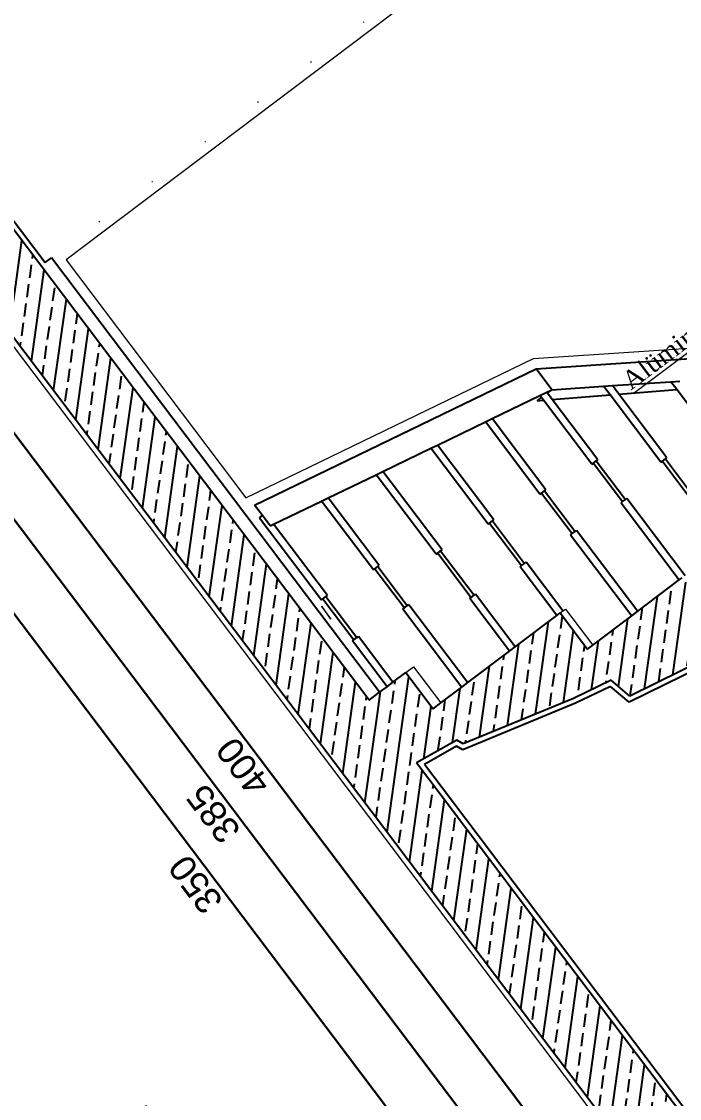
# Model space of a CAD drawing. Header units: millimetres. Extents: x 2232 to 85269, y -3593 to 5869.
# Drawn here: x 7760.9 to 7824, y -704.7 to -601.5 of the extents above; entities that cross this region are included whole.
import ezdxf

# ---------------------------------------------------------------- set-up
doc = ezdxf.new("R2010")
doc.units = ezdxf.units.MM
doc.linetypes.add('DOTX2', pattern=[0.5, 0, -0.5])
for name, color, linetype, lineweight in [('iz', 1, 'DOTX2', 20), ('sıva iç', 21, 'Continuous', 0), ('yazı', 11, 'Continuous', 20), ('ölçü iç', 170, 'Continuous', 9), ('ÖLÇÜ İÇ', 7, 'Continuous', 9)]:
    doc.layers.add(name, color=color, linetype=linetype, lineweight=lineweight)
doc.layers.add('Standart', color=7, linetype='Continuous')
doc.styles.get("Standard").update_dxf_attribs({"font": 'arial.ttf'})
doc.styles.add('Times roman', font='times.ttf')
doc.dimstyles.new('zulay iç ölçü', dxfattribs={"dimtxt": 10, "dimasz": 5, "dimexe": 0.18, "dimexo": 0, "dimgap": 2, "dimtad": 3, "dimdec": 0, "dimzin": 0, "dimdsep": 46, "dimtxsty": 'Standard', "dimblk": 'ARCHTICK', "dimcen": 0.09, "dimse1": 1, "dimse2": 1, "dimadec": 0, "dimazin": 0, "dimtfac": 1, "dimtdec": 0, "dimtix": 1, "dimtofl": 0, "dimtmove": 0, "dimatfit": 3, "dimldrblk": 'ARCHTICK', "dimfxl": 1, "dimtolj": 1, "dimtzin": 0, "dimarcsym": 0})
pattern_1 = [(45, (0, 0), (-7.07107, 7.07107), []), (45, (7.071, 0), (-7.07107, 7.07107), [5, -2.5])]

# ---------------------------------------------------------------- blocks, each defined once
blk = doc.blocks.new('IDE991Entity4325')
at = {"layer": 'Standart', "linetype": 'Continuous', "lineweight": -3}
h = blk.add_hatch(dxfattribs=at)
h.set_pattern_fill('ANSI33', color=171, scale=40, style=0)
h.set_pattern_definition(pattern_1)
h.paths.add_polyline_path([(785, 450), (760, 450), (760, 750), (785, 750)])
blk = doc.blocks.new('IDE991Entity4328')
at = {"layer": 'Standart', "linetype": 'Continuous', "lineweight": -3}
h = blk.add_hatch(dxfattribs=at)
h.set_pattern_fill('ANSI33', color=171, scale=40, style=0)
h.set_pattern_definition(pattern_1)
h.paths.add_polyline_path([(936, 566.67), (963, 566.67), (963, 550), (990, 550), (990, 533.33), (1017, 533.33), (1017, 516.67), (1044, 516.67), (1044, 500), (1071, 500), (1071, 483.33), (1098, 483.33), (1098, 466.67), (1125, 466.67), (1125, 435), (909, 568.33), (909, 583.33), (936, 583.33)])
blk = doc.blocks.new('IDE991Entity4331')
at = {"layer": 'Standart', "linetype": 'Continuous', "lineweight": -3}
h = blk.add_hatch(dxfattribs=at)
h.set_pattern_fill('ANSI33', color=171, scale=40, style=0)
h.set_pattern_definition(pattern_1)
h.paths.add_polyline_path([(785, 50), (760, 50), (760, 450), (785, 450)])
blk = doc.blocks.new('IDE991Entity4344')
at = {"layer": 'Standart', "linetype": 'Continuous', "lineweight": -3}
h = blk.add_hatch(dxfattribs=at)
h.set_pattern_fill('ANSI33', color=171, scale=40, style=0)
h.set_pattern_definition(pattern_1)
h.paths.add_polyline_path([(802.56, 223.9), (863.59, 223.9), (863.59, 206.51), (909, 206.51), (909, 174.12), (865.65, 182.38), (863.59, 191.51), (847.83, 194.65), (803.62, 206.23), (802.56, 208.9), (785, 211.15), (785, 241.29), (802.56, 241.29)])
blk = doc.blocks.new('IDE991Entity4917')
at = {"layer": 'Standart', "color": 134, "linetype": 'Continuous', "lineweight": -3}
blk.add_lwpolyline([(950.79, 231.47), (950.79, 265.4)], dxfattribs=at)
blk = doc.blocks.new('IDE991Entity4924')
at = {"layer": 'Standart', "color": 134, "linetype": 'Continuous', "lineweight": -3}
blk.add_lwpolyline([(929.89, 246.77), (929.89, 227.56)], dxfattribs=at)
blk = doc.blocks.new('IDE991Entity4925')
at = {"layer": 'Standart', "color": 134, "linetype": 'Continuous', "lineweight": -3}
blk.add_lwpolyline([(929.19, 246.77), (929.19, 279.09)], dxfattribs=at)
blk = doc.blocks.new('IDE991Entity4926')
at = {"layer": 'Standart', "color": 134, "linetype": 'Continuous', "lineweight": -3}
blk.add_lwpolyline([(929.19, 246.77), (929.89, 246.77)], dxfattribs=at)
blk = doc.blocks.new('IDE991Entity4928')
at = {"layer": 'Standart', "color": 134, "linetype": 'Continuous', "lineweight": -3}
blk.add_lwpolyline([(931.31, 246.77), (931.31, 227.56)], dxfattribs=at)
blk = doc.blocks.new('IDE991Entity4929')
at = {"layer": 'Standart', "color": 134, "linetype": 'Continuous', "lineweight": -3}
blk.add_lwpolyline([(932.01, 246.77), (932.01, 277.3)], dxfattribs=at)
blk = doc.blocks.new('IDE991Entity4930')
at = {"layer": 'Standart', "color": 134, "linetype": 'Continuous', "lineweight": -3}
blk.add_lwpolyline([(907.59, 243.56), (907.59, 206.51)], dxfattribs=at)
blk = doc.blocks.new('IDE991Entity4931')
at = {"layer": 'Standart', "color": 134, "linetype": 'Continuous', "lineweight": -3}
blk.add_lwpolyline([(907.59, 243.56), (908.29, 243.56)], dxfattribs=at)
blk = doc.blocks.new('IDE991Entity4932')
at = {"layer": 'Standart', "color": 134, "linetype": 'Continuous', "lineweight": -3}
blk.add_lwpolyline([(908.29, 262.08), (908.29, 243.56)], dxfattribs=at)
blk = doc.blocks.new('IDE991Entity4933')
at = {"layer": 'Standart', "color": 134, "linetype": 'Continuous', "lineweight": -3}
blk.add_lwpolyline([(907.59, 262.08), (907.59, 292.78)], dxfattribs=at)
blk = doc.blocks.new('IDE991Entity4934')
at = {"layer": 'Standart', "color": 134, "linetype": 'Continuous', "lineweight": -3}
blk.add_lwpolyline([(907.59, 262.08), (908.29, 262.08)], dxfattribs=at)
blk = doc.blocks.new('IDE991Entity4935')
at = {"layer": 'Standart', "color": 134, "linetype": 'Continuous', "lineweight": -3}
blk.add_lwpolyline([(910.41, 243.56), (910.41, 206.51)], dxfattribs=at)
blk = doc.blocks.new('IDE991Entity4936')
at = {"layer": 'Standart', "color": 134, "linetype": 'Continuous', "lineweight": -3}
blk.add_lwpolyline([(909.71, 262.08), (909.71, 243.56)], dxfattribs=at)
blk = doc.blocks.new('IDE991Entity4937')
at = {"layer": 'Standart', "color": 134, "linetype": 'Continuous', "lineweight": -3}
blk.add_lwpolyline([(910.41, 262.08), (910.41, 290.98)], dxfattribs=at)
blk = doc.blocks.new('IDE991Entity4938')
at = {"layer": 'Standart', "color": 134, "linetype": 'Continuous', "lineweight": -3}
blk.add_lwpolyline([(912.54, 294.12), (929.19, 283.22)], dxfattribs=at)
blk = doc.blocks.new('IDE991Entity4939')
at = {"layer": 'Standart', "color": 134, "linetype": 'Continuous', "lineweight": -3}
blk.add_lwpolyline([(912.54, 304.12), (1015, 237.03)], dxfattribs=at)
blk = doc.blocks.new('IDE991Entity4940')
at = {"layer": 'Standart', "color": 134, "linetype": 'Continuous', "lineweight": -3}
blk.add_lwpolyline([(905.46, 294.12), (907.59, 292.78)], dxfattribs=at)
blk = doc.blocks.new('IDE991Entity4941')
at = {"layer": 'Standart', "color": 134, "linetype": 'Continuous', "lineweight": -3}
blk.add_lwpolyline([(910.41, 290.98), (929.19, 279.09)], dxfattribs=at)
blk = doc.blocks.new('IDE991Entity4942')
at = {"layer": 'Standart', "color": 134, "linetype": 'Continuous', "lineweight": -3}
blk.add_lwpolyline([(932.01, 277.3), (950.79, 265.4)], dxfattribs=at)
blk = doc.blocks.new('IDE991Entity4952')
at = {"layer": 'Standart', "color": 134, "linetype": 'Continuous', "lineweight": -3}
blk.add_lwpolyline([(884.79, 245.42), (884.79, 206.51)], dxfattribs=at)
blk = doc.blocks.new('IDE991Entity4953')
at = {"layer": 'Standart', "color": 134, "linetype": 'Continuous', "lineweight": -3}
blk.add_lwpolyline([(884.79, 245.42), (885.49, 245.42)], dxfattribs=at)
blk = doc.blocks.new('IDE991Entity4954')
at = {"layer": 'Standart', "color": 134, "linetype": 'Continuous', "lineweight": -3}
blk.add_lwpolyline([(885.49, 264.88), (885.49, 245.42)], dxfattribs=at)
blk = doc.blocks.new('IDE991Entity4955')
at = {"layer": 'Standart', "color": 134, "linetype": 'Continuous', "lineweight": -3}
blk.add_lwpolyline([(884.79, 264.88), (884.79, 299.63)], dxfattribs=at)
blk = doc.blocks.new('IDE991Entity4956')
at = {"layer": 'Standart', "color": 134, "linetype": 'Continuous', "lineweight": -3}
blk.add_lwpolyline([(884.79, 264.88), (885.49, 264.88)], dxfattribs=at)
blk = doc.blocks.new('IDE991Entity4957')
at = {"layer": 'Standart', "color": 134, "linetype": 'Continuous', "lineweight": -3}
blk.add_lwpolyline([(887.61, 245.42), (887.61, 206.51)], dxfattribs=at)
blk = doc.blocks.new('IDE991Entity4958')
at = {"layer": 'Standart', "color": 134, "linetype": 'Continuous', "lineweight": -3}
blk.add_lwpolyline([(886.91, 264.88), (886.91, 245.42)], dxfattribs=at)
blk = doc.blocks.new('IDE991Entity4959')
at = {"layer": 'Standart', "color": 134, "linetype": 'Continuous', "lineweight": -3}
blk.add_lwpolyline([(887.61, 264.88), (887.61, 299.06)], dxfattribs=at)
blk = doc.blocks.new('IDE991Entity4960')
at = {"layer": 'Standart', "color": 134, "linetype": 'Continuous', "lineweight": -3}
blk.add_lwpolyline([(861.99, 223.9), (861.99, 247.29)], dxfattribs=at)
blk = doc.blocks.new('IDE991Entity4961')
at = {"layer": 'Standart', "color": 134, "linetype": 'Continuous', "lineweight": -3}
blk.add_lwpolyline([(861.99, 247.29), (862.69, 247.29)], dxfattribs=at)
blk = doc.blocks.new('IDE991Entity4962')
at = {"layer": 'Standart', "color": 134, "linetype": 'Continuous', "lineweight": -3}
blk.add_lwpolyline([(862.69, 267.67), (862.69, 247.29)], dxfattribs=at)
blk = doc.blocks.new('IDE991Entity4963')
at = {"layer": 'Standart', "color": 134, "linetype": 'Continuous', "lineweight": -3}
blk.add_lwpolyline([(861.99, 267.67), (861.99, 304.15)], dxfattribs=at)
blk = doc.blocks.new('IDE991Entity4964')
at = {"layer": 'Standart', "color": 134, "linetype": 'Continuous', "lineweight": -3}
blk.add_lwpolyline([(861.99, 267.67), (862.69, 267.67)], dxfattribs=at)
blk = doc.blocks.new('IDE991Entity4965')
at = {"layer": 'Standart', "color": 134, "linetype": 'Continuous', "lineweight": -3}
blk.add_lwpolyline([(864.81, 223.9), (864.81, 247.29)], dxfattribs=at)
blk = doc.blocks.new('IDE991Entity4966')
at = {"layer": 'Standart', "color": 134, "linetype": 'Continuous', "lineweight": -3}
blk.add_lwpolyline([(864.11, 267.67), (864.11, 247.29)], dxfattribs=at)
blk = doc.blocks.new('IDE991Entity4967')
at = {"layer": 'Standart', "color": 134, "linetype": 'Continuous', "lineweight": -3}
blk.add_lwpolyline([(864.81, 267.67), (864.81, 303.59)], dxfattribs=at)
blk = doc.blocks.new('IDE991Entity4968')
at = {"layer": 'Standart', "color": 134, "linetype": 'Continuous', "lineweight": -3}
blk.add_lwpolyline([(839.19, 223.9), (839.19, 249.15)], dxfattribs=at)
blk = doc.blocks.new('IDE991Entity4969')
at = {"layer": 'Standart', "color": 134, "linetype": 'Continuous', "lineweight": -3}
blk.add_lwpolyline([(839.19, 249.15), (839.89, 249.15)], dxfattribs=at)
blk = doc.blocks.new('IDE991Entity4970')
at = {"layer": 'Standart', "color": 134, "linetype": 'Continuous', "lineweight": -3}
blk.add_lwpolyline([(839.89, 270.47), (839.89, 249.15)], dxfattribs=at)
blk = doc.blocks.new('IDE991Entity4971')
at = {"layer": 'Standart', "color": 134, "linetype": 'Continuous', "lineweight": -3}
blk.add_lwpolyline([(839.19, 270.47), (839.19, 308.67)], dxfattribs=at)
blk = doc.blocks.new('IDE991Entity4972')
at = {"layer": 'Standart', "color": 134, "linetype": 'Continuous', "lineweight": -3}
blk.add_lwpolyline([(839.19, 270.47), (839.89, 270.47)], dxfattribs=at)
blk = doc.blocks.new('IDE991Entity4973')
at = {"layer": 'Standart', "color": 134, "linetype": 'Continuous', "lineweight": -3}
blk.add_lwpolyline([(842.01, 223.9), (842.01, 249.15)], dxfattribs=at)
blk = doc.blocks.new('IDE991Entity4974')
at = {"layer": 'Standart', "color": 134, "linetype": 'Continuous', "lineweight": -3}
blk.add_lwpolyline([(841.31, 270.47), (841.31, 249.15)], dxfattribs=at)
blk = doc.blocks.new('IDE991Entity4975')
at = {"layer": 'Standart', "color": 134, "linetype": 'Continuous', "lineweight": -3}
blk.add_lwpolyline([(842.01, 270.47), (842.01, 308.11)], dxfattribs=at)
blk = doc.blocks.new('IDE991Entity4976')
at = {"layer": 'Standart', "color": 134, "linetype": 'Continuous', "lineweight": -3}
blk.add_lwpolyline([(816.39, 261.45), (816.39, 223.9)], dxfattribs=at)
blk = doc.blocks.new('IDE991Entity4977')
at = {"layer": 'Standart', "color": 134, "linetype": 'Continuous', "lineweight": -3}
blk.add_lwpolyline([(816.39, 261.45), (817.09, 261.45)], dxfattribs=at)
blk = doc.blocks.new('IDE991Entity4978')
at = {"layer": 'Standart', "color": 134, "linetype": 'Continuous', "lineweight": -3}
blk.add_lwpolyline([(817.09, 280.23), (817.09, 261.45)], dxfattribs=at)
blk = doc.blocks.new('IDE991Entity4979')
at = {"layer": 'Standart', "color": 134, "linetype": 'Continuous', "lineweight": -3}
blk.add_lwpolyline([(816.39, 280.23), (816.39, 313.2)], dxfattribs=at)
blk = doc.blocks.new('IDE991Entity4980')
at = {"layer": 'Standart', "color": 134, "linetype": 'Continuous', "lineweight": -3}
blk.add_lwpolyline([(816.39, 280.23), (817.09, 280.23)], dxfattribs=at)
blk = doc.blocks.new('IDE991Entity4981')
at = {"layer": 'Standart', "color": 134, "linetype": 'Continuous', "lineweight": -3}
blk.add_lwpolyline([(819.21, 261.45), (819.21, 223.9)], dxfattribs=at)
blk = doc.blocks.new('IDE991Entity4982')
at = {"layer": 'Standart', "color": 134, "linetype": 'Continuous', "lineweight": -3}
blk.add_lwpolyline([(818.51, 280.23), (818.51, 261.45)], dxfattribs=at)
blk = doc.blocks.new('IDE991Entity4983')
at = {"layer": 'Standart', "color": 134, "linetype": 'Continuous', "lineweight": -3}
blk.add_lwpolyline([(819.21, 280.23), (819.21, 312.63)], dxfattribs=at)
blk = doc.blocks.new('IDE991Entity4984')
at = {"layer": 'Standart', "color": 134, "linetype": 'Continuous', "lineweight": -3}
blk.add_lwpolyline([(793.59, 241.29), (793.59, 263.32)], dxfattribs=at)
blk = doc.blocks.new('IDE991Entity4985')
at = {"layer": 'Standart', "color": 134, "linetype": 'Continuous', "lineweight": -3}
blk.add_lwpolyline([(793.59, 263.32), (794.29, 263.32)], dxfattribs=at)
blk = doc.blocks.new('IDE991Entity4986')
at = {"layer": 'Standart', "color": 134, "linetype": 'Continuous', "lineweight": -3}
blk.add_lwpolyline([(794.29, 283.02), (794.29, 263.32)], dxfattribs=at)
blk = doc.blocks.new('IDE991Entity4987')
at = {"layer": 'Standart', "color": 134, "linetype": 'Continuous', "lineweight": -3}
blk.add_lwpolyline([(793.59, 322.44), (793.59, 283.02)], dxfattribs=at)
blk = doc.blocks.new('IDE991Entity4988')
at = {"layer": 'Standart', "color": 134, "linetype": 'Continuous', "lineweight": -3}
blk.add_lwpolyline([(793.59, 283.02), (794.29, 283.02)], dxfattribs=at)
blk = doc.blocks.new('IDE991Entity4989')
at = {"layer": 'Standart', "color": 134, "linetype": 'Continuous', "lineweight": -3}
blk.add_lwpolyline([(793.59, 322.44), (795, 322.44)], dxfattribs=at)
blk = doc.blocks.new('IDE991Entity4990')
at = {"layer": 'Standart', "color": 134, "linetype": 'Continuous', "lineweight": -3}
blk.add_lwpolyline([(796.41, 241.29), (796.41, 263.32)], dxfattribs=at)
blk = doc.blocks.new('IDE991Entity4991')
at = {"layer": 'Standart', "color": 134, "linetype": 'Continuous', "lineweight": -3}
blk.add_lwpolyline([(795.71, 283.02), (795.71, 263.32)], dxfattribs=at)
blk = doc.blocks.new('IDE991Entity4992')
at = {"layer": 'Standart', "color": 134, "linetype": 'Continuous', "lineweight": -3}
blk.add_lwpolyline([(796.41, 283.02), (796.41, 317.16)], dxfattribs=at)
blk = doc.blocks.new('IDE991Entity4993')
at = {"layer": 'Standart', "color": 134, "linetype": 'Continuous', "lineweight": -3}
blk.add_lwpolyline([(795, 317.44), (796.41, 317.16)], dxfattribs=at)
blk = doc.blocks.new('IDE991Entity4994')
at = {"layer": 'Standart', "color": 134, "linetype": 'Continuous', "lineweight": -3}
blk.add_lwpolyline([(795, 327.44), (912.54, 304.12)], dxfattribs=at)
blk = doc.blocks.new('IDE991Entity4995')
at = {"layer": 'Standart', "color": 134, "linetype": 'Continuous', "lineweight": -3}
blk.add_lwpolyline([(905.46, 294.12), (907.59, 294.12)], dxfattribs=at)
blk = doc.blocks.new('IDE991Entity4996')
at = {"layer": 'Standart', "color": 134, "linetype": 'Continuous', "lineweight": -3}
blk.add_lwpolyline([(910.41, 294.12), (912.54, 294.12)], dxfattribs=at)
blk = doc.blocks.new('IDE991Entity4997')
at = {"layer": 'Standart', "color": 134, "linetype": 'Continuous', "lineweight": -3}
blk.add_lwpolyline([(912.54, 294.12), (912.54, 304.12)], dxfattribs=at)
blk = doc.blocks.new('IDE991Entity4998')
at = {"layer": 'Standart', "color": 134, "linetype": 'Continuous', "lineweight": -3}
blk.add_lwpolyline([(795, 317.44), (795, 322.44)], dxfattribs=at)
blk = doc.blocks.new('IDE991Entity5395')
at = {"layer": 'Standart', "color": 159, "linetype": 'Continuous', "lineweight": -3}
blk.add_lwpolyline([(785, 241.29), (785, 585)], dxfattribs=at)
blk = doc.blocks.new('IDE991Entity5421')
at = {"layer": 'Standart', "color": 159, "linetype": 'Continuous', "lineweight": -3}
blk.add_lwpolyline([(882, 585), (1125, 435)], dxfattribs=at)
blk = doc.blocks.new('IDE991Entity5426')
at = {"layer": 'Standart', "color": 159, "linetype": 'Continuous', "lineweight": -3}
blk.add_lwpolyline([(760, 50), (760, 435)], dxfattribs=at)
blk = doc.blocks.new('IDE991Entity5427')
at = {"layer": 'Standart', "color": 159, "linetype": 'Continuous', "lineweight": -3}
blk.add_lwpolyline([(785, -100), (785, 211.15)], dxfattribs=at)
blk = doc.blocks.new('IDE991Entity5479')
at = {"layer": 'Standart', "color": 159, "linetype": 'Continuous', "lineweight": -3}
blk.add_lwpolyline([(909, 174.12), (865.65, 182.38)], dxfattribs=at)
blk = doc.blocks.new('IDE991Entity5484')
at = {"layer": 'Standart', "color": 159, "linetype": 'Continuous', "lineweight": -3}
blk.add_lwpolyline([(863.59, 223.9), (863.59, 206.51)], dxfattribs=at)
blk = doc.blocks.new('IDE991Entity5485')
at = {"layer": 'Standart', "color": 159, "linetype": 'Continuous', "lineweight": -3}
blk.add_lwpolyline([(802.56, 223.9), (806.32, 223.9)], dxfattribs=at)
blk = doc.blocks.new('IDE991Entity5486')
at = {"layer": 'Standart', "color": 159, "linetype": 'Continuous', "lineweight": -3}
blk.add_lwpolyline([(806.32, 223.9), (816.39, 223.9)], dxfattribs=at)
blk = doc.blocks.new('IDE991Entity5488')
at = {"layer": 'Standart', "color": 159, "linetype": 'Continuous', "lineweight": -3}
blk.add_lwpolyline([(863.59, 206.51), (866.03, 206.51)], dxfattribs=at)
blk = doc.blocks.new('IDE991Entity5489')
at = {"layer": 'Standart', "color": 159, "linetype": 'Continuous', "lineweight": -3}
blk.add_lwpolyline([(866.03, 206.51), (884.79, 206.51)], dxfattribs=at)
blk = doc.blocks.new('IDE991Entity5490')
at = {"layer": 'Standart', "color": 159, "linetype": 'Continuous', "lineweight": -3}
blk.add_lwpolyline([(863.59, 191.51), (847.83, 194.65)], dxfattribs=at)
blk = doc.blocks.new('IDE991Entity5491')
at = {"layer": 'Standart', "color": 159, "linetype": 'Continuous', "lineweight": -3}
blk.add_lwpolyline([(865.65, 182.38), (863.59, 191.51)], dxfattribs=at)
blk = doc.blocks.new('IDE991Entity5492')
at = {"layer": 'Standart', "color": 159, "linetype": 'Continuous', "lineweight": -3}
blk.add_lwpolyline([(803.62, 206.23), (802.56, 208.9)], dxfattribs=at)
blk = doc.blocks.new('IDE991Entity5493')
at = {"layer": 'Standart', "color": 159, "linetype": 'Continuous', "lineweight": -3}
blk.add_lwpolyline([(847.83, 194.65), (803.62, 206.23)], dxfattribs=at)
blk = doc.blocks.new('IDE991Entity5494')
at = {"layer": 'Standart', "color": 159, "linetype": 'Continuous', "lineweight": -3}
blk.add_lwpolyline([(802.56, 208.9), (785, 211.15)], dxfattribs=at)
blk = doc.blocks.new('IDE991Entity5495')
at = {"layer": 'Standart', "color": 159, "linetype": 'Continuous', "lineweight": -3}
blk.add_lwpolyline([(802.56, 241.29), (802.56, 223.9)], dxfattribs=at)
blk = doc.blocks.new('IDE991Entity5496')
at = {"layer": 'Standart', "color": 159, "linetype": 'Continuous', "lineweight": -3}
blk.add_lwpolyline([(785, 241.29), (790, 241.29)], dxfattribs=at)
blk = doc.blocks.new('IDE991Entity5700')
at = {"layer": 'Standart', "color": 163, "linetype": 'Continuous', "lineweight": 5}
blk.add_lwpolyline([(863.59, 223.9), (864.81, 223.9)], dxfattribs=at)
blk = doc.blocks.new('IDE991Entity5701')
at = {"layer": 'Standart', "color": 163, "linetype": 'Continuous', "lineweight": 5}
blk.add_lwpolyline([(866.03, 223.9), (866.03, 206.51)], dxfattribs=at)
blk = doc.blocks.new('IDE991Entity5702')
at = {"layer": 'Standart', "color": 163, "linetype": 'Continuous', "lineweight": 5}
blk.add_lwpolyline([(802.56, 241.29), (806.32, 241.29)], dxfattribs=at)
blk = doc.blocks.new('IDE991Entity5703')
at = {"layer": 'Standart', "color": 163, "linetype": 'Continuous', "lineweight": 5}
blk.add_lwpolyline([(806.32, 241.29), (806.32, 223.9)], dxfattribs=at)
blk = doc.blocks.new('IDE991Entity5865')
at = {"layer": 'Standart', "color": 11, "linetype": 'Continuous', "lineweight": -3}
blk.add_lwpolyline([(787, 583), (787, 450)], dxfattribs=at)
blk = doc.blocks.new('IDE991Entity5866')
at = {"layer": 'Standart', "color": 11, "linetype": 'Continuous', "lineweight": -3}
blk.add_lwpolyline([(787, 450), (790, 450)], dxfattribs=at)
blk = doc.blocks.new('IDE991Entity5867')
at = {"layer": 'Standart', "color": 11, "linetype": 'Continuous', "lineweight": -3}
blk.add_lwpolyline([(790, 241.29), (790, 450)], dxfattribs=at)
blk = doc.blocks.new('IDE991Entity5887')
at = {"layer": 'Standart', "color": 11, "linetype": 'Continuous', "lineweight": -3}
blk.add_lwpolyline([(909, 172.08), (863.99, 180.67)], dxfattribs=at)
blk = doc.blocks.new('IDE991Entity5888')
at = {"layer": 'Standart', "color": 11, "linetype": 'Continuous', "lineweight": -3}
blk.add_lwpolyline([(863.99, 180.67), (861.92, 189.8)], dxfattribs=at)
blk = doc.blocks.new('IDE991Entity5889')
at = {"layer": 'Standart', "color": 11, "linetype": 'Continuous', "lineweight": -3}
blk.add_lwpolyline([(861.92, 189.8), (847.38, 192.7)], dxfattribs=at)
blk = doc.blocks.new('IDE991Entity5890')
at = {"layer": 'Standart', "color": 11, "linetype": 'Continuous', "lineweight": -3}
blk.add_lwpolyline([(847.38, 192.7), (802.14, 204.55)], dxfattribs=at)
blk = doc.blocks.new('IDE991Entity5891')
at = {"layer": 'Standart', "color": 11, "linetype": 'Continuous', "lineweight": -3}
blk.add_lwpolyline([(802.14, 204.55), (801.14, 207.07)], dxfattribs=at)
blk = doc.blocks.new('IDE991Entity5892')
at = {"layer": 'Standart', "color": 11, "linetype": 'Continuous', "lineweight": -3}
blk.add_lwpolyline([(801.14, 207.07), (787, 208.88)], dxfattribs=at)
blk = doc.blocks.new('IDE991Entity5893')
at = {"layer": 'Standart', "color": 11, "linetype": 'Continuous', "lineweight": -3}
blk.add_lwpolyline([(787, -100), (787, 197.64)], dxfattribs=at)
blk = doc.blocks.new('IDE991Entity6283')
at = {"layer": 'Standart', "color": 134, "linetype": 'Continuous', "lineweight": -3}
blk.add_lwpolyline([(950.79, 265.4), (950.79, 269.07)], dxfattribs=at)
blk = doc.blocks.new('IDE991Entity6289')
at = {"layer": 'Standart', "color": 134, "linetype": 'Continuous', "lineweight": -3}
blk.add_lwpolyline([(929.19, 279.09), (929.19, 283.22)], dxfattribs=at)
blk = doc.blocks.new('IDE991Entity6290')
at = {"layer": 'Standart', "color": 134, "linetype": 'Continuous', "lineweight": -3}
blk.add_lwpolyline([(929.89, 246.77), (931.31, 246.77)], dxfattribs=at)
blk = doc.blocks.new('IDE991Entity6291')
at = {"layer": 'Standart', "color": 134, "linetype": 'Continuous', "lineweight": -3}
blk.add_lwpolyline([(931.31, 246.77), (932.01, 246.77)], dxfattribs=at)
blk = doc.blocks.new('IDE991Entity6292')
at = {"layer": 'Standart', "color": 134, "linetype": 'Continuous', "lineweight": -3}
blk.add_lwpolyline([(932.01, 277.3), (932.01, 281.37)], dxfattribs=at)
blk = doc.blocks.new('IDE991Entity6293')
at = {"layer": 'Standart', "color": 134, "linetype": 'Continuous', "lineweight": -3}
blk.add_lwpolyline([(908.29, 243.56), (909.71, 243.56)], dxfattribs=at)
blk = doc.blocks.new('IDE991Entity6294')
at = {"layer": 'Standart', "color": 134, "linetype": 'Continuous', "lineweight": -3}
blk.add_lwpolyline([(909.71, 243.56), (910.41, 243.56)], dxfattribs=at)
blk = doc.blocks.new('IDE991Entity6295')
at = {"layer": 'Standart', "color": 134, "linetype": 'Continuous', "lineweight": -3}
blk.add_lwpolyline([(907.59, 292.78), (907.59, 294.12)], dxfattribs=at)
blk = doc.blocks.new('IDE991Entity6296')
at = {"layer": 'Standart', "color": 134, "linetype": 'Continuous', "lineweight": -3}
blk.add_lwpolyline([(907.59, 294.12), (907.59, 295.1)], dxfattribs=at)
blk = doc.blocks.new('IDE991Entity6297')
at = {"layer": 'Standart', "color": 134, "linetype": 'Continuous', "lineweight": -3}
blk.add_lwpolyline([(908.29, 262.08), (909.71, 262.08)], dxfattribs=at)
blk = doc.blocks.new('IDE991Entity6298')
at = {"layer": 'Standart', "color": 134, "linetype": 'Continuous', "lineweight": -3}
blk.add_lwpolyline([(909.71, 262.08), (910.41, 262.08)], dxfattribs=at)
blk = doc.blocks.new('IDE991Entity6299')
at = {"layer": 'Standart', "color": 134, "linetype": 'Continuous', "lineweight": -3}
blk.add_lwpolyline([(910.41, 290.98), (910.41, 294.12)], dxfattribs=at)
blk = doc.blocks.new('IDE991Entity6300')
at = {"layer": 'Standart', "color": 134, "linetype": 'Continuous', "lineweight": -3}
blk.add_lwpolyline([(929.19, 283.22), (932.01, 281.37)], dxfattribs=at)
blk = doc.blocks.new('IDE991Entity6301')
at = {"layer": 'Standart', "color": 134, "linetype": 'Continuous', "lineweight": -3}
blk.add_lwpolyline([(932.01, 281.37), (950.79, 269.07)], dxfattribs=at)
blk = doc.blocks.new('IDE991Entity6302')
at = {"layer": 'Standart', "color": 134, "linetype": 'Continuous', "lineweight": -3}
blk.add_lwpolyline([(950.79, 269.07), (953.61, 267.22)], dxfattribs=at)
blk = doc.blocks.new('IDE991Entity6324')
at = {"layer": 'Standart', "color": 134, "linetype": 'Continuous', "lineweight": -3}
blk.add_lwpolyline([(885.49, 245.42), (886.91, 245.42)], dxfattribs=at)
blk = doc.blocks.new('IDE991Entity6325')
at = {"layer": 'Standart', "color": 134, "linetype": 'Continuous', "lineweight": -3}
blk.add_lwpolyline([(886.91, 245.42), (887.61, 245.42)], dxfattribs=at)
blk = doc.blocks.new('IDE991Entity6326')
at = {"layer": 'Standart', "color": 134, "linetype": 'Continuous', "lineweight": -3}
blk.add_lwpolyline([(885.49, 264.88), (886.91, 264.88)], dxfattribs=at)
blk = doc.blocks.new('IDE991Entity6327')
at = {"layer": 'Standart', "color": 134, "linetype": 'Continuous', "lineweight": -3}
blk.add_lwpolyline([(886.91, 264.88), (887.61, 264.88)], dxfattribs=at)
blk = doc.blocks.new('IDE991Entity6328')
at = {"layer": 'Standart', "color": 134, "linetype": 'Continuous', "lineweight": -3}
blk.add_lwpolyline([(862.69, 247.29), (864.11, 247.29)], dxfattribs=at)
blk = doc.blocks.new('IDE991Entity6329')
at = {"layer": 'Standart', "color": 134, "linetype": 'Continuous', "lineweight": -3}
blk.add_lwpolyline([(864.11, 247.29), (864.81, 247.29)], dxfattribs=at)
blk = doc.blocks.new('IDE991Entity6330')
at = {"layer": 'Standart', "color": 134, "linetype": 'Continuous', "lineweight": -3}
blk.add_lwpolyline([(862.69, 267.67), (864.11, 267.67)], dxfattribs=at)
blk = doc.blocks.new('IDE991Entity6331')
at = {"layer": 'Standart', "color": 134, "linetype": 'Continuous', "lineweight": -3}
blk.add_lwpolyline([(864.11, 267.67), (864.81, 267.67)], dxfattribs=at)
blk = doc.blocks.new('IDE991Entity6332')
at = {"layer": 'Standart', "color": 134, "linetype": 'Continuous', "lineweight": -3}
blk.add_lwpolyline([(839.89, 249.15), (841.31, 249.15)], dxfattribs=at)
blk = doc.blocks.new('IDE991Entity6333')
at = {"layer": 'Standart', "color": 134, "linetype": 'Continuous', "lineweight": -3}
blk.add_lwpolyline([(841.31, 249.15), (842.01, 249.15)], dxfattribs=at)
blk = doc.blocks.new('IDE991Entity6334')
at = {"layer": 'Standart', "color": 134, "linetype": 'Continuous', "lineweight": -3}
blk.add_lwpolyline([(839.89, 270.47), (841.31, 270.47)], dxfattribs=at)
blk = doc.blocks.new('IDE991Entity6335')
at = {"layer": 'Standart', "color": 134, "linetype": 'Continuous', "lineweight": -3}
blk.add_lwpolyline([(841.31, 270.47), (842.01, 270.47)], dxfattribs=at)
blk = doc.blocks.new('IDE991Entity6336')
at = {"layer": 'Standart', "color": 134, "linetype": 'Continuous', "lineweight": -3}
blk.add_lwpolyline([(817.09, 261.45), (818.51, 261.45)], dxfattribs=at)
blk = doc.blocks.new('IDE991Entity6337')
at = {"layer": 'Standart', "color": 134, "linetype": 'Continuous', "lineweight": -3}
blk.add_lwpolyline([(818.51, 261.45), (819.21, 261.45)], dxfattribs=at)
blk = doc.blocks.new('IDE991Entity6338')
at = {"layer": 'Standart', "color": 134, "linetype": 'Continuous', "lineweight": -3}
blk.add_lwpolyline([(817.09, 280.23), (818.51, 280.23)], dxfattribs=at)
blk = doc.blocks.new('IDE991Entity6339')
at = {"layer": 'Standart', "color": 134, "linetype": 'Continuous', "lineweight": -3}
blk.add_lwpolyline([(818.51, 280.23), (819.21, 280.23)], dxfattribs=at)
blk = doc.blocks.new('IDE991Entity6340')
at = {"layer": 'Standart', "color": 134, "linetype": 'Continuous', "lineweight": -3}
blk.add_lwpolyline([(794.29, 263.32), (795.71, 263.32)], dxfattribs=at)
blk = doc.blocks.new('IDE991Entity6341')
at = {"layer": 'Standart', "color": 134, "linetype": 'Continuous', "lineweight": -3}
blk.add_lwpolyline([(795.71, 263.32), (796.41, 263.32)], dxfattribs=at)
blk = doc.blocks.new('IDE991Entity6342')
at = {"layer": 'Standart', "color": 134, "linetype": 'Continuous', "lineweight": -3}
blk.add_lwpolyline([(794.29, 283.02), (795.71, 283.02)], dxfattribs=at)
blk = doc.blocks.new('IDE991Entity6343')
at = {"layer": 'Standart', "color": 134, "linetype": 'Continuous', "lineweight": -3}
blk.add_lwpolyline([(795.71, 283.02), (796.41, 283.02)], dxfattribs=at)
blk = doc.blocks.new('IDE991Entity6344')
at = {"layer": 'Standart', "color": 134, "linetype": 'Continuous', "lineweight": -3}
blk.add_lwpolyline([(796.41, 317.16), (816.39, 313.2)], dxfattribs=at)
blk = doc.blocks.new('IDE991Entity6345')
at = {"layer": 'Standart', "color": 134, "linetype": 'Continuous', "lineweight": -3}
blk.add_lwpolyline([(816.39, 313.2), (819.21, 312.63)], dxfattribs=at)
blk = doc.blocks.new('IDE991Entity6346')
at = {"layer": 'Standart', "color": 134, "linetype": 'Continuous', "lineweight": -3}
blk.add_lwpolyline([(819.21, 312.63), (839.19, 308.67)], dxfattribs=at)
blk = doc.blocks.new('IDE991Entity6347')
at = {"layer": 'Standart', "color": 134, "linetype": 'Continuous', "lineweight": -3}
blk.add_lwpolyline([(839.19, 308.67), (842.01, 308.11)], dxfattribs=at)
blk = doc.blocks.new('IDE991Entity6348')
at = {"layer": 'Standart', "color": 134, "linetype": 'Continuous', "lineweight": -3}
blk.add_lwpolyline([(842.01, 308.11), (861.99, 304.15)], dxfattribs=at)
blk = doc.blocks.new('IDE991Entity6349')
at = {"layer": 'Standart', "color": 134, "linetype": 'Continuous', "lineweight": -3}
blk.add_lwpolyline([(861.99, 304.15), (864.81, 303.59)], dxfattribs=at)
blk = doc.blocks.new('IDE991Entity6350')
at = {"layer": 'Standart', "color": 134, "linetype": 'Continuous', "lineweight": -3}
blk.add_lwpolyline([(864.81, 303.59), (884.79, 299.63)], dxfattribs=at)
blk = doc.blocks.new('IDE991Entity6351')
at = {"layer": 'Standart', "color": 134, "linetype": 'Continuous', "lineweight": -3}
blk.add_lwpolyline([(884.79, 299.63), (887.61, 299.06)], dxfattribs=at)
blk = doc.blocks.new('IDE991Entity6352')
at = {"layer": 'Standart', "color": 134, "linetype": 'Continuous', "lineweight": -3}
blk.add_lwpolyline([(887.61, 299.06), (907.59, 295.1)], dxfattribs=at)
blk = doc.blocks.new('IDE991Entity6353')
at = {"layer": 'Standart', "color": 134, "linetype": 'Continuous', "lineweight": -3}
blk.add_lwpolyline([(907.59, 295.1), (912.54, 294.12)], dxfattribs=at)
blk = doc.blocks.new('IDE991Entity6354')
at = {"layer": 'Standart', "color": 134, "linetype": 'Continuous', "lineweight": -3}
blk.add_lwpolyline([(795, 322.44), (795, 327.44)], dxfattribs=at)
blk = doc.blocks.new('IDE991Entity6645')
at = {"layer": 'Standart', "color": 159, "linetype": 'Continuous', "lineweight": -3}
blk.add_lwpolyline([(816.39, 223.9), (819.21, 223.9)], dxfattribs=at)
blk = doc.blocks.new('IDE991Entity6646')
at = {"layer": 'Standart', "color": 159, "linetype": 'Continuous', "lineweight": -3}
blk.add_lwpolyline([(819.21, 223.9), (839.19, 223.9)], dxfattribs=at)
blk = doc.blocks.new('IDE991Entity6647')
at = {"layer": 'Standart', "color": 159, "linetype": 'Continuous', "lineweight": -3}
blk.add_lwpolyline([(839.19, 223.9), (842.01, 223.9)], dxfattribs=at)
blk = doc.blocks.new('IDE991Entity6648')
at = {"layer": 'Standart', "color": 159, "linetype": 'Continuous', "lineweight": -3}
blk.add_lwpolyline([(842.01, 223.9), (861.99, 223.9)], dxfattribs=at)
blk = doc.blocks.new('IDE991Entity6649')
at = {"layer": 'Standart', "color": 159, "linetype": 'Continuous', "lineweight": -3}
blk.add_lwpolyline([(861.99, 223.9), (863.59, 223.9)], dxfattribs=at)
blk = doc.blocks.new('IDE991Entity6650')
at = {"layer": 'Standart', "color": 159, "linetype": 'Continuous', "lineweight": -3}
blk.add_lwpolyline([(884.79, 206.51), (887.61, 206.51)], dxfattribs=at)
blk = doc.blocks.new('IDE991Entity6651')
at = {"layer": 'Standart', "color": 159, "linetype": 'Continuous', "lineweight": -3}
blk.add_lwpolyline([(887.61, 206.51), (907.59, 206.51)], dxfattribs=at)
blk = doc.blocks.new('IDE991Entity6652')
at = {"layer": 'Standart', "color": 159, "linetype": 'Continuous', "lineweight": -3}
blk.add_lwpolyline([(907.59, 206.51), (909, 206.51)], dxfattribs=at)
blk = doc.blocks.new('IDE991Entity6653')
at = {"layer": 'Standart', "color": 159, "linetype": 'Continuous', "lineweight": -3}
blk.add_lwpolyline([(790, 241.29), (793.59, 241.29)], dxfattribs=at)
blk = doc.blocks.new('IDE991Entity6654')
at = {"layer": 'Standart', "color": 159, "linetype": 'Continuous', "lineweight": -3}
blk.add_lwpolyline([(793.59, 241.29), (796.41, 241.29)], dxfattribs=at)
blk = doc.blocks.new('IDE991Entity6655')
at = {"layer": 'Standart', "color": 159, "linetype": 'Continuous', "lineweight": -3}
blk.add_lwpolyline([(796.41, 241.29), (802.56, 241.29)], dxfattribs=at)
blk = doc.blocks.new('IDE991Entity6732')
at = {"layer": 'Standart', "color": 163, "linetype": 'Continuous', "lineweight": 5}
blk.add_lwpolyline([(864.81, 223.9), (866.03, 223.9)], dxfattribs=at)
blk = doc.blocks.new('IDE991Entity6758')
at = {"layer": 'Standart', "color": 11, "linetype": 'Continuous', "lineweight": -3}
blk.add_lwpolyline([(787, 197.64), (787, 208.88)], dxfattribs=at)
blk = doc.blocks.new('TRRTYT')
at = {"layer": 'Standart'}
for name in ['IDE991Entity4325', 'IDE991Entity5395', 'IDE991Entity5865', 'IDE991Entity5421', 'IDE991Entity4328', 'IDE991Entity4331', 'IDE991Entity5866', 'IDE991Entity5867', 'IDE991Entity5426', 'IDE991Entity4994', 'IDE991Entity6354', 'IDE991Entity4987', 'IDE991Entity4989', 'IDE991Entity4998', 'IDE991Entity4993', 'IDE991Entity4992', 'IDE991Entity6344', 'IDE991Entity4979', 'IDE991Entity6345', 'IDE991Entity4983', 'IDE991Entity6346', 'IDE991Entity4971', 'IDE991Entity6347', 'IDE991Entity4975', 'IDE991Entity6348', 'IDE991Entity4963', 'IDE991Entity6349', 'IDE991Entity4967', 'IDE991Entity6350', 'IDE991Entity4939', 'IDE991Entity4997', 'IDE991Entity4955', 'IDE991Entity6351', 'IDE991Entity4959', 'IDE991Entity6352', 'IDE991Entity4940', 'IDE991Entity4995', 'IDE991Entity6296', 'IDE991Entity6353', 'IDE991Entity6295', 'IDE991Entity4933', 'IDE991Entity4996', 'IDE991Entity6299', 'IDE991Entity4938', 'IDE991Entity4937', 'IDE991Entity4941', 'IDE991Entity4988', 'IDE991Entity4986', 'IDE991Entity6342', 'IDE991Entity4991', 'IDE991Entity6343', 'IDE991Entity4980', 'IDE991Entity4978', 'IDE991Entity6338', 'IDE991Entity4982', 'IDE991Entity6339', 'IDE991Entity6289', 'IDE991Entity6300', 'IDE991Entity6292', 'IDE991Entity6301', 'IDE991Entity4925', 'IDE991Entity4929', 'IDE991Entity4942', 'IDE991Entity4972', 'IDE991Entity4970', 'IDE991Entity6334', 'IDE991Entity4974', 'IDE991Entity6335', 'IDE991Entity4964', 'IDE991Entity4962', 'IDE991Entity6330', 'IDE991Entity4966', 'IDE991Entity6331', 'IDE991Entity6283', 'IDE991Entity6302', 'IDE991Entity4984', 'IDE991Entity4985', 'IDE991Entity6340', 'IDE991Entity6341', 'IDE991Entity4990', 'IDE991Entity4956', 'IDE991Entity4954', 'IDE991Entity6326', 'IDE991Entity4958', 'IDE991Entity6327', 'IDE991Entity4917', 'IDE991Entity4976', 'IDE991Entity4977', 'IDE991Entity6336', 'IDE991Entity6337', 'IDE991Entity4981', 'IDE991Entity4934', 'IDE991Entity4932', 'IDE991Entity6297', 'IDE991Entity4936', 'IDE991Entity6298', 'IDE991Entity4968', 'IDE991Entity4969', 'IDE991Entity6332', 'IDE991Entity6333', 'IDE991Entity4973', 'IDE991Entity4960', 'IDE991Entity4961', 'IDE991Entity6328', 'IDE991Entity6329', 'IDE991Entity4965', 'IDE991Entity4926', 'IDE991Entity4924', 'IDE991Entity6290', 'IDE991Entity4928', 'IDE991Entity6291', 'IDE991Entity4952', 'IDE991Entity4953', 'IDE991Entity6324', 'IDE991Entity6325', 'IDE991Entity4957', 'IDE991Entity4930', 'IDE991Entity4931', 'IDE991Entity6293', 'IDE991Entity6294', 'IDE991Entity4935', 'IDE991Entity4344', 'IDE991Entity5496', 'IDE991Entity6653', 'IDE991Entity6654', 'IDE991Entity6655', 'IDE991Entity5495', 'IDE991Entity5702', 'IDE991Entity5703', 'IDE991Entity5485', 'IDE991Entity5486', 'IDE991Entity6645', 'IDE991Entity6646', 'IDE991Entity6647', 'IDE991Entity6648', 'IDE991Entity6649', 'IDE991Entity5484', 'IDE991Entity5700', 'IDE991Entity6732', 'IDE991Entity5701', 'IDE991Entity5427', 'IDE991Entity5494', 'IDE991Entity5892', 'IDE991Entity6758', 'IDE991Entity5891', 'IDE991Entity5492', 'IDE991Entity5493', 'IDE991Entity5488', 'IDE991Entity5489', 'IDE991Entity6650', 'IDE991Entity6651', 'IDE991Entity6652', 'IDE991Entity5890', 'IDE991Entity5893', 'IDE991Entity5490', 'IDE991Entity5889', 'IDE991Entity5888', 'IDE991Entity5491', 'IDE991Entity5887', 'IDE991Entity5479']:
    blk.add_blockref(name, (1034515.63, -397430.95), dxfattribs=at)
blk = doc.blocks.new('_ArchTick')
at = {"color": 0, "linetype": 'ByBlock', "const_width": 0.15}
blk.add_lwpolyline([(-0.5, -0.5), (0.5, 0.5)], dxfattribs=at)
blk = doc.blocks.new('*D2466')
at = {"layer": 'Defpoints', "color": 0, "transparency": 16777216}
for p in [(661177.16, -127428.54), (661187, -127778.54), (661204.5, -127778.54)]:
    blk.add_point(p, dxfattribs=at)
at = {"layer": 'ÖLÇÜ İÇ', "color": 0, "lineweight": -2, "transparency": 16777216}
blk.add_line((661204.5, -127428.54), (661204.5, -127778.54), dxfattribs=at)
at = {"layer": 'ÖLÇÜ İÇ', "color": 0, "lineweight": -2, "transparency": 16777216, "xscale": 5, "yscale": 5, "zscale": 5}
for p, rotation in [((661204.5, -127428.54), 90), ((661204.5, -127778.54), 270)]:
    blk.add_blockref('_ArchTick', p, dxfattribs=dict(at, rotation=rotation))
at = {"layer": 'ÖLÇÜ İÇ', "color": 0, "transparency": 16777216, "insert": (661197.5, -127603.54), "char_height": 10, "attachment_point": 5, "rotation": 90}
blk.add_mtext('\\A1;350', dxfattribs=at)
blk = doc.blocks.new('*D2467')
at = {"layer": 'Defpoints', "color": 0, "transparency": 16777216}
for p in [(661246.19, -127378.54), (661246.19, -127778.54), (661246.19, -127778.54)]:
    blk.add_point(p, dxfattribs=at)
at = {"layer": 'ÖLÇÜ İÇ', "color": 0, "lineweight": -2, "transparency": 16777216}
blk.add_line((661246.19, -127378.54), (661246.19, -127778.54), dxfattribs=at)
at = {"layer": 'ÖLÇÜ İÇ', "color": 0, "lineweight": -2, "transparency": 16777216, "xscale": 5, "yscale": 5, "zscale": 5}
for p, rotation in [((661246.19, -127378.54), 90), ((661246.19, -127778.54), 270)]:
    blk.add_blockref('_ArchTick', p, dxfattribs=dict(at, rotation=rotation))
at = {"layer": 'ÖLÇÜ İÇ', "color": 0, "transparency": 16777216, "insert": (661239.19, -127578.54), "char_height": 10, "attachment_point": 5, "rotation": 90}
blk.add_mtext('\\A1;400', dxfattribs=at)
blk = doc.blocks.new('*D2469')
at = {"layer": 'Defpoints', "color": 0, "transparency": 16777216}
for p in [(661178.88, -127393.54), (661226.24, -127778.54), (661226.24, -127778.54)]:
    blk.add_point(p, dxfattribs=at)
at = {"layer": 'ÖLÇÜ İÇ', "color": 0, "lineweight": -2, "transparency": 16777216}
blk.add_line((661226.24, -127393.54), (661226.24, -127778.54), dxfattribs=at)
at = {"layer": 'ÖLÇÜ İÇ', "color": 0, "lineweight": -2, "transparency": 16777216, "xscale": 5, "yscale": 5, "zscale": 5}
for p, rotation in [((661226.24, -127393.54), 90), ((661226.24, -127778.54), 270)]:
    blk.add_blockref('_ArchTick', p, dxfattribs=dict(at, rotation=rotation))
at = {"layer": 'ÖLÇÜ İÇ', "color": 0, "transparency": 16777216, "insert": (661219.24, -127586.04), "char_height": 10, "attachment_point": 5, "rotation": 90}
blk.add_mtext('\\A1;385', dxfattribs=at)
blk = doc.blocks.new('DFGFDGHN')
at = {"layer": 'ÖLÇÜ İÇ'}
for base, p1, p2, picture, middle in [((661246.19, -127778.54), (661246.19, -127378.54), (661246.19, -127778.54), '*D2467', (661239.19, -127578.54)), ((661204.5, -127778.54), (661177.16, -127428.54), (661187, -127778.54), '*D2466', (661197.5, -127603.54))]:
    dim = blk.add_linear_dim(base=base, p1=p1, p2=p2, angle=90, dimstyle='zulay iç ölçü', dxfattribs=at)
    dim.commit()
    dim.dimension.update_dxf_attribs({"geometry": picture, "text_midpoint": middle})
dim = blk.add_linear_dim(base=(661226.24, -127778.54), p1=(661178.88, -127393.54), p2=(661226.24, -127778.54), angle=90, dimstyle='zulay iç ölçü', override={"dimtmove": 1}, dxfattribs=at)
dim.commit()
dim.dimension.update_dxf_attribs({"geometry": '*D2469', "text_midpoint": (661219.24, -127586.04)})
blk = doc.blocks.new('GHGFHGF')
at = {"layer": 'iz', "ltscale": 50}
blk.add_line((1293379.78, -409989.54), (1295709.78, -409989.54), dxfattribs=at)
blk.add_lwpolyline([(1294164.78, -410389.54), (1294504.78, -410389.54)], dxfattribs=at)
at = {"layer": 'sıva iç'}
for points in [[(1294690.78, -410043.54), (1294690.78, -410043.54), (1294690.78, -410010.54), (1294508.78, -410010.54), (1294508.78, -410014.06), (1294475.53, -409993.54), (1294173.78, -409993.54), (1294173.78, -410107.83), (1294293.85, -410131.65), (1294396.97, -410199.17), (1294471.97, -410248.28), (1294508.78, -410272.38), (1294508.78, -410284.56), (1294508.48, -410319.94), (1294507.8, -410319.94), (1294507.8, -410330.68), (1294508.51, -410330.68), (1294508.51, -410368.15), (1294510.78, -410368.15), (1294510.78, -410385.54), (1294619.78, -410385.54), (1294690.78, -410385.54)], [(1294137.78, -410006.54), (1293666.78, -410006.54), (1293666.78, -410041.54), (1293661.78, -410041.54), (1293661.78, -410387.54), (1293664.78, -410387.54), (1293843.72, -410387.54), (1294002.78, -410270.59), (1294002.78, -410277.54), (1294004.19, -410277.54), (1294004.19, -410331.54), (1294003.48, -410331.54), (1294003.48, -410352.54), (1294004.19, -410352.54), (1294004.19, -410387.54), (1294137.78, -410387.54)], [(1294172, -410158.52), (1294171.78, -410158.52), (1294171.78, -410164.65)]]:
    blk.add_lwpolyline(points, close=True, dxfattribs=at)
blk.add_blockref('TRRTYT', (258864.14, -13008.59), dxfattribs=at)
at = {"layer": 'ölçü iç', "lineweight": 30}
blk.add_blockref('DFGFDGHN', (632871.63, -282611), dxfattribs=at)
at = {"layer": 'yazı', "style": 'Times roman'}
blk.add_text('%%UAlüminyum korkuluk h:110 cm', height=6.9967, dxfattribs=at).set_placement((1294316.26, -410163.97))
blk = doc.blocks.new('GGGGG')
at = {"layer": 'sıva iç', "rotation": 37.05267661197626}
blk.add_blockref('GHGFHGF', (-134899.13, -889310.84), dxfattribs=at)

msp = doc.modelspace()

# ---------------------------------------------------------------- block references
at = {"layer": 'ÖLÇÜ İÇ', "xscale": 0.25, "yscale": 0.25, "zscale": 0.25}
msp.add_blockref('GGGGG', (-278484.47, 108554.7), dxfattribs=at)

doc.saveas('drawing.dxf')
